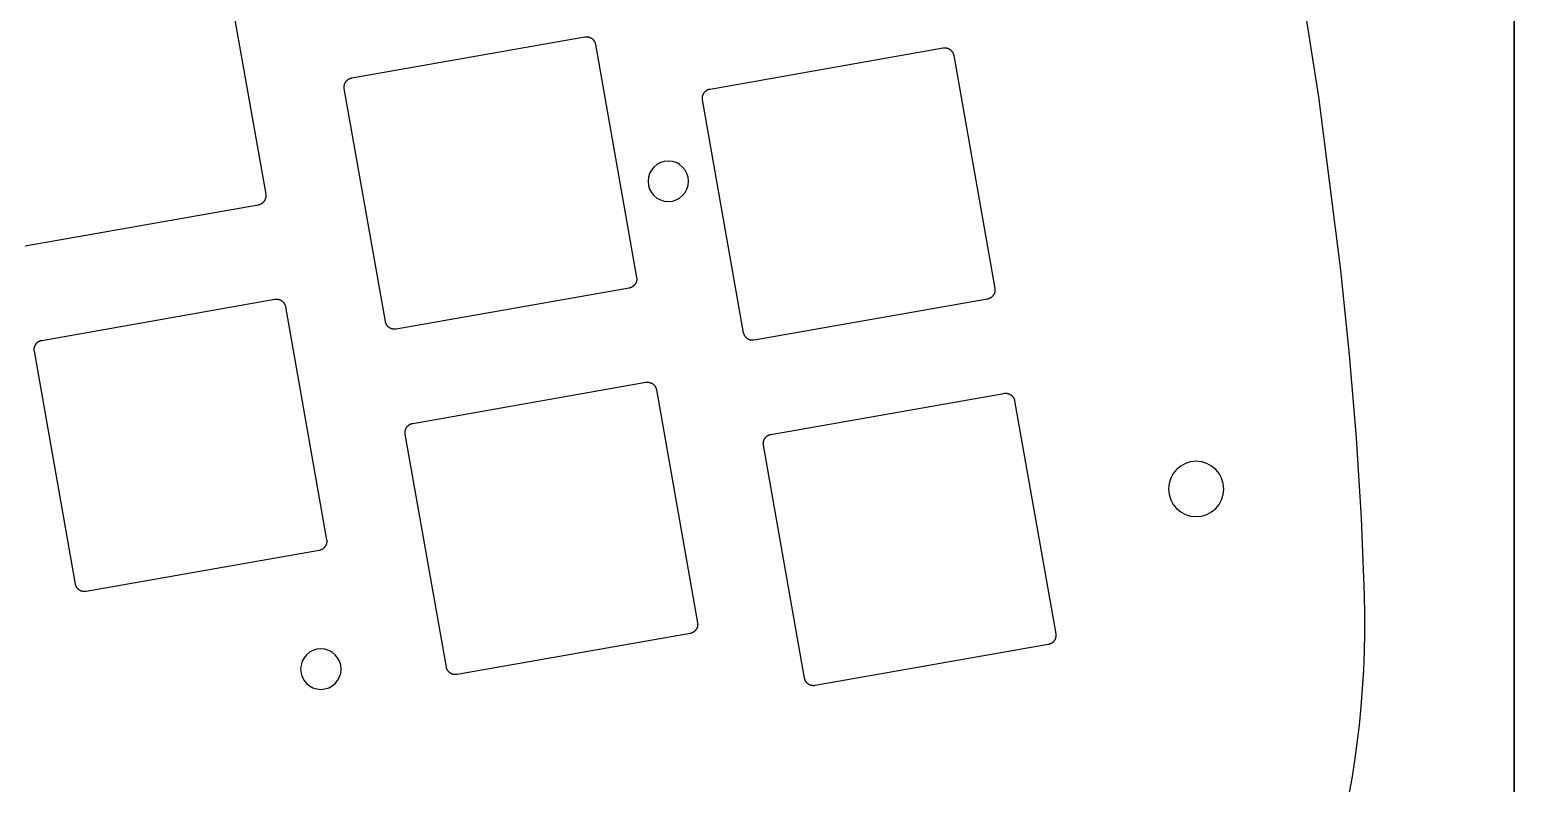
# Model space of a CAD drawing. Extents: x -770 to 754, y -86 to 233.
# Drawn here: x 368.9 to 449.5, y 108 to 149 of the extents above; entities that cross this region are included whole.
import ezdxf

# ---------------------------------------------------------------- set-up
doc = ezdxf.new("R2010")
doc.units = 0
doc.layers.add('2D_ACR_PLOT$CUT2', color=3, linetype='CONTINUOUS')
doc.layers.add('2D_ACR_PLOT$NOPRINT', color=200, linetype='CONTINUOUS')

msp = doc.modelspace()

# ---------------------------------------------------------------- linework, layer by layer
at = {"layer": '2D_ACR_PLOT$CUT2'}
for p, q in [((438.866, 145.316), (437.378, 154.783)), ((379.449, 152.676), (381.681, 140.022)), ((386.354, 146.342), (399.009, 148.573)), ((399.009, 148.573), (399.026, 148.576)), ((399.026, 148.576), (399.043, 148.578)), ((399.043, 148.578), (399.06, 148.579)), ((399.06, 148.579), (399.077, 148.58)), ((399.077, 148.58), (399.094, 148.581)), ((399.094, 148.581), (399.111, 148.58)), ((399.111, 148.58), (399.128, 148.58)), ((399.128, 148.58), (399.145, 148.578)), ((399.145, 148.578), (399.162, 148.576)), ((399.162, 148.576), (399.179, 148.574)), ((399.179, 148.574), (399.196, 148.571)), ((399.196, 148.571), (399.213, 148.567)), ((399.213, 148.567), (399.229, 148.563)), ((399.229, 148.563), (399.245, 148.558)), ((399.245, 148.558), (399.262, 148.552)), ((399.262, 148.552), (399.278, 148.546)), ((399.278, 148.546), (399.293, 148.54)), ((399.293, 148.54), (399.309, 148.533)), ((399.309, 148.533), (399.324, 148.525)), ((399.324, 148.525), (399.339, 148.517)), ((399.339, 148.517), (399.354, 148.509)), ((399.354, 148.509), (399.369, 148.5)), ((399.369, 148.5), (399.383, 148.49)), ((399.383, 148.49), (399.397, 148.48)), ((399.397, 148.48), (399.41, 148.47)), ((399.41, 148.47), (399.423, 148.459)), ((399.423, 148.459), (399.436, 148.447)), ((399.436, 148.447), (399.448, 148.436)), ((399.448, 148.436), (399.46, 148.423)), ((399.46, 148.423), (399.472, 148.411)), ((399.472, 148.411), (399.483, 148.398)), ((399.483, 148.398), (399.493, 148.384)), ((399.493, 148.384), (399.503, 148.37)), ((399.503, 148.37), (399.513, 148.356)), ((399.513, 148.356), (399.522, 148.342)), ((399.522, 148.342), (399.531, 148.327)), ((399.531, 148.327), (399.539, 148.312)), ((399.539, 148.312), (399.547, 148.297)), ((399.547, 148.297), (399.554, 148.282)), ((399.554, 148.282), (399.56, 148.266)), ((399.56, 148.266), (399.566, 148.25)), ((399.566, 148.25), (399.572, 148.234)), ((399.572, 148.234), (399.577, 148.217)), ((399.577, 148.217), (399.581, 148.201)), ((399.581, 148.201), (399.585, 148.184)), ((399.585, 148.184), (399.588, 148.167)), ((399.588, 148.167), (401.82, 135.513)), ((405.804, 145.741), (418.459, 147.973)), ((418.459, 147.973), (418.476, 147.975)), ((418.476, 147.975), (418.493, 147.977)), ((418.493, 147.977), (418.51, 147.979)), ((418.51, 147.979), (418.527, 147.98)), ((418.527, 147.98), (418.544, 147.98)), ((418.544, 147.98), (418.561, 147.98)), ((418.561, 147.98), (418.578, 147.979)), ((418.578, 147.979), (418.595, 147.978)), ((418.595, 147.978), (418.612, 147.976)), ((418.612, 147.976), (418.629, 147.973)), ((418.629, 147.973), (418.646, 147.97)), ((418.646, 147.97), (418.662, 147.966)), ((418.662, 147.966), (418.679, 147.962)), ((418.679, 147.962), (418.695, 147.957)), ((418.695, 147.957), (418.711, 147.952)), ((418.711, 147.952), (418.727, 147.946)), ((418.727, 147.946), (418.743, 147.94)), ((418.743, 147.94), (418.759, 147.932)), ((418.759, 147.932), (418.774, 147.925)), ((418.774, 147.925), (418.789, 147.917)), ((418.789, 147.917), (418.804, 147.908)), ((418.804, 147.908), (418.818, 147.899)), ((418.818, 147.899), (418.833, 147.89)), ((418.833, 147.89), (418.846, 147.88)), ((418.846, 147.88), (418.86, 147.869)), ((418.86, 147.869), (418.873, 147.858)), ((418.873, 147.858), (418.886, 147.847)), ((418.886, 147.847), (418.898, 147.835)), ((418.898, 147.835), (418.91, 147.823)), ((418.91, 147.823), (418.921, 147.81)), ((418.921, 147.81), (418.932, 147.797)), ((418.932, 147.797), (418.943, 147.784)), ((418.943, 147.784), (418.953, 147.77)), ((418.953, 147.77), (418.963, 147.756)), ((418.963, 147.756), (418.972, 147.742)), ((418.972, 147.742), (418.981, 147.727)), ((418.981, 147.727), (418.989, 147.712)), ((418.989, 147.712), (418.996, 147.697)), ((418.996, 147.697), (419.004, 147.681)), ((419.004, 147.681), (419.01, 147.665)), ((419.01, 147.665), (419.016, 147.649)), ((419.016, 147.649), (419.022, 147.633)), ((419.022, 147.633), (419.027, 147.617)), ((419.027, 147.617), (419.031, 147.6)), ((419.031, 147.6), (419.035, 147.584)), ((419.035, 147.584), (419.038, 147.567)), ((419.038, 147.567), (421.27, 134.912)), ((385.944, 145.898), (385.946, 145.915)), ((385.946, 145.915), (385.948, 145.932)), ((385.948, 145.932), (385.951, 145.949)), ((385.951, 145.949), (385.955, 145.966)), ((385.955, 145.966), (385.959, 145.982)), ((385.959, 145.982), (385.964, 145.999)), ((385.964, 145.999), (385.969, 146.015)), ((385.969, 146.015), (385.975, 146.031)), ((385.975, 146.031), (385.982, 146.047)), ((385.982, 146.047), (385.989, 146.062)), ((385.989, 146.062), (385.996, 146.078)), ((385.996, 146.078), (386.004, 146.093)), ((386.004, 146.093), (386.013, 146.107)), ((386.013, 146.107), (386.022, 146.122)), ((386.022, 146.122), (386.032, 146.136)), ((386.032, 146.136), (386.042, 146.15)), ((386.042, 146.15), (386.052, 146.163)), ((386.052, 146.163), (386.063, 146.176)), ((386.063, 146.176), (386.075, 146.189)), ((386.075, 146.189), (386.086, 146.201)), ((386.086, 146.201), (386.099, 146.213)), ((386.099, 146.213), (386.111, 146.225)), ((386.111, 146.225), (386.124, 146.236)), ((386.124, 146.236), (386.138, 146.246)), ((386.138, 146.246), (386.151, 146.257)), ((386.151, 146.257), (386.165, 146.266)), ((386.165, 146.266), (386.18, 146.275)), ((386.18, 146.275), (386.195, 146.284)), ((386.195, 146.284), (386.21, 146.292)), ((386.21, 146.292), (386.225, 146.3)), ((386.225, 146.3), (386.24, 146.307)), ((386.24, 146.307), (386.256, 146.314)), ((386.256, 146.314), (386.272, 146.32)), ((386.272, 146.32), (386.288, 146.325)), ((386.288, 146.325), (386.304, 146.33)), ((386.304, 146.33), (386.321, 146.335)), ((386.321, 146.335), (386.338, 146.338)), ((386.338, 146.338), (386.354, 146.342)), ((385.941, 145.864), (385.942, 145.881)), ((385.941, 145.847), (385.941, 145.864)), ((385.942, 145.83), (385.941, 145.847)), ((385.942, 145.881), (385.944, 145.898)), ((385.943, 145.813), (385.942, 145.83)), ((385.944, 145.796), (385.943, 145.813)), ((385.946, 145.779), (385.944, 145.796)), ((385.949, 145.762), (385.946, 145.779)), ((388.18, 133.108), (385.949, 145.762)), ((405.391, 145.264), (405.392, 145.281)), ((405.391, 145.247), (405.391, 145.264)), ((405.391, 145.23), (405.391, 145.247)), ((405.392, 145.213), (405.391, 145.23)), ((405.392, 145.281), (405.393, 145.298)), ((405.394, 145.196), (405.392, 145.213)), ((405.393, 145.298), (405.395, 145.315)), ((405.396, 145.179), (405.394, 145.196)), ((405.395, 145.315), (405.398, 145.332)), ((405.399, 145.162), (405.396, 145.179)), ((405.398, 145.332), (405.401, 145.349)), ((407.63, 132.507), (405.399, 145.162)), ((405.401, 145.349), (405.405, 145.365)), ((405.405, 145.365), (405.409, 145.382)), ((405.409, 145.382), (405.414, 145.398)), ((405.414, 145.398), (405.419, 145.414)), ((405.419, 145.414), (405.425, 145.43)), ((405.425, 145.43), (405.432, 145.446)), ((405.432, 145.446), (405.439, 145.462)), ((405.439, 145.462), (405.446, 145.477)), ((405.446, 145.477), (405.454, 145.492)), ((405.454, 145.492), (405.463, 145.507)), ((405.463, 145.507), (405.472, 145.521)), ((405.472, 145.521), (405.481, 145.536)), ((405.481, 145.536), (405.491, 145.549)), ((405.491, 145.549), (405.502, 145.563)), ((405.502, 145.563), (405.513, 145.576)), ((405.513, 145.576), (405.524, 145.589)), ((405.524, 145.589), (405.536, 145.601)), ((405.536, 145.601), (405.548, 145.613)), ((405.548, 145.613), (405.561, 145.624)), ((405.561, 145.624), (405.574, 145.635)), ((405.574, 145.635), (405.587, 145.646)), ((405.587, 145.646), (405.601, 145.656)), ((405.601, 145.656), (405.615, 145.666)), ((405.615, 145.666), (405.63, 145.675)), ((405.63, 145.675), (405.644, 145.684)), ((405.644, 145.684), (405.659, 145.692)), ((405.659, 145.692), (405.675, 145.699)), ((405.675, 145.699), (405.69, 145.707)), ((405.69, 145.707), (405.706, 145.713)), ((405.706, 145.713), (405.722, 145.719)), ((405.722, 145.719), (405.738, 145.725)), ((405.738, 145.725), (405.754, 145.73)), ((405.754, 145.73), (405.771, 145.734)), ((405.771, 145.734), (405.787, 145.738)), ((405.787, 145.738), (405.804, 145.741)), ((440.059, 135.904), (438.866, 145.316)), ((381.342, 139.459), (381.325, 139.454)), ((381.358, 139.464), (381.342, 139.459)), ((381.374, 139.47), (381.358, 139.464)), ((381.389, 139.477), (381.374, 139.47)), ((381.405, 139.484), (381.389, 139.477)), ((381.42, 139.492), (381.405, 139.484)), ((381.435, 139.5), (381.42, 139.492)), ((381.45, 139.509), (381.435, 139.5)), ((381.464, 139.518), (381.45, 139.509)), ((381.478, 139.527), (381.464, 139.518)), ((381.492, 139.537), (381.478, 139.527)), ((381.505, 139.548), (381.492, 139.537)), ((381.518, 139.559), (381.505, 139.548)), ((381.531, 139.571), (381.518, 139.559)), ((381.543, 139.583), (381.531, 139.571)), ((381.555, 139.595), (381.543, 139.583)), ((381.567, 139.608), (381.555, 139.595)), ((381.578, 139.621), (381.567, 139.608)), ((381.588, 139.634), (381.578, 139.621)), ((381.598, 139.648), (381.588, 139.634)), ((381.608, 139.662), (381.598, 139.648)), ((381.617, 139.677), (381.608, 139.662)), ((381.625, 139.691), (381.617, 139.677)), ((381.633, 139.706), (381.625, 139.691)), ((381.641, 139.722), (381.633, 139.706)), ((381.648, 139.737), (381.641, 139.722)), ((381.654, 139.753), (381.648, 139.737)), ((381.66, 139.769), (381.654, 139.753)), ((381.666, 139.785), (381.66, 139.769)), ((381.67, 139.802), (381.666, 139.785)), ((381.675, 139.818), (381.67, 139.802)), ((381.678, 139.835), (381.675, 139.818)), ((381.682, 139.852), (381.678, 139.835)), ((381.681, 140.022), (381.684, 140.005)), ((381.684, 139.869), (381.682, 139.852)), ((381.684, 140.005), (381.686, 139.988)), ((381.686, 139.885), (381.684, 139.869)), ((381.686, 139.988), (381.687, 139.971)), ((381.687, 139.903), (381.686, 139.885)), ((381.687, 139.971), (381.688, 139.954)), ((381.688, 139.92), (381.687, 139.903)), ((381.688, 139.954), (381.688, 139.937)), ((381.688, 139.937), (381.688, 139.92)), ((381.275, 139.442), (368.62, 137.211)), ((381.292, 139.446), (381.275, 139.442)), ((381.309, 139.449), (381.292, 139.446)), ((381.325, 139.454), (381.309, 139.449)), ((401.82, 135.513), (401.822, 135.496)), ((401.822, 135.496), (401.825, 135.479)), ((401.825, 135.479), (401.826, 135.462)), ((401.826, 135.462), (401.827, 135.445)), ((401.827, 135.445), (401.827, 135.428)), ((401.827, 135.428), (401.827, 135.411)), ((440.528, 131.297), (440.059, 135.904)), ((401.414, 134.933), (388.759, 132.702)), ((401.431, 134.937), (401.414, 134.933)), ((401.448, 134.94), (401.431, 134.937)), ((401.464, 134.945), (401.448, 134.94)), ((401.48, 134.95), (401.464, 134.945)), ((401.497, 134.955), (401.48, 134.95)), ((401.513, 134.961), (401.497, 134.955)), ((401.528, 134.968), (401.513, 134.961)), ((401.544, 134.975), (401.528, 134.968)), ((401.559, 134.983), (401.544, 134.975)), ((401.574, 134.991), (401.559, 134.983)), ((401.589, 135), (401.574, 134.991)), ((401.603, 135.009), (401.589, 135)), ((401.617, 135.018), (401.603, 135.009)), ((401.631, 135.029), (401.617, 135.018)), ((401.644, 135.039), (401.631, 135.029)), ((401.657, 135.05), (401.644, 135.039)), ((401.67, 135.062), (401.657, 135.05)), ((401.682, 135.074), (401.67, 135.062)), ((401.694, 135.086), (401.682, 135.074)), ((401.705, 135.099), (401.694, 135.086)), ((401.716, 135.112), (401.705, 135.099)), ((401.727, 135.125), (401.716, 135.112)), ((401.737, 135.139), (401.727, 135.125)), ((401.747, 135.153), (401.737, 135.139)), ((401.756, 135.168), (401.747, 135.153)), ((401.764, 135.182), (401.756, 135.168)), ((401.772, 135.197), (401.764, 135.182)), ((401.78, 135.213), (401.772, 135.197)), ((401.787, 135.228), (401.78, 135.213)), ((401.793, 135.244), (401.787, 135.228)), ((401.799, 135.26), (401.793, 135.244)), ((401.805, 135.276), (401.799, 135.26)), ((401.809, 135.293), (401.805, 135.276)), ((401.814, 135.309), (401.809, 135.293)), ((401.817, 135.326), (401.814, 135.309)), ((401.82, 135.343), (401.817, 135.326)), ((401.823, 135.36), (401.82, 135.343)), ((401.825, 135.377), (401.823, 135.36)), ((401.826, 135.394), (401.825, 135.377)), ((401.827, 135.411), (401.826, 135.394)), ((421.236, 134.628), (421.229, 134.612)), ((421.243, 134.644), (421.236, 134.628)), ((421.249, 134.66), (421.243, 134.644)), ((421.254, 134.676), (421.249, 134.66)), ((421.259, 134.692), (421.254, 134.676)), ((421.263, 134.709), (421.259, 134.692)), ((421.267, 134.725), (421.263, 134.709)), ((421.27, 134.742), (421.267, 134.725)), ((421.27, 134.912), (421.272, 134.895)), ((421.273, 134.759), (421.27, 134.742)), ((421.272, 134.895), (421.274, 134.878)), ((421.275, 134.776), (421.273, 134.759)), ((421.274, 134.878), (421.276, 134.861)), ((421.276, 134.793), (421.275, 134.776)), ((421.276, 134.861), (421.277, 134.844)), ((421.277, 134.81), (421.276, 134.793)), ((421.277, 134.844), (421.277, 134.827)), ((421.277, 134.827), (421.277, 134.81)), ((369.523, 132.09), (382.178, 134.321)), ((382.178, 134.321), (382.195, 134.324)), ((382.195, 134.324), (382.212, 134.326)), ((382.212, 134.326), (382.229, 134.328)), ((382.229, 134.328), (382.246, 134.329)), ((382.246, 134.329), (382.263, 134.329)), ((382.263, 134.329), (382.28, 134.329)), ((382.28, 134.329), (382.297, 134.328)), ((382.297, 134.328), (382.314, 134.327)), ((382.314, 134.327), (382.331, 134.325)), ((382.331, 134.325), (382.348, 134.322)), ((382.348, 134.322), (382.365, 134.319)), ((382.365, 134.319), (382.382, 134.315)), ((382.382, 134.315), (382.398, 134.311)), ((382.398, 134.311), (382.415, 134.306)), ((382.415, 134.306), (382.431, 134.301)), ((382.431, 134.301), (382.447, 134.295)), ((382.447, 134.295), (382.463, 134.288)), ((382.463, 134.288), (382.478, 134.281)), ((382.478, 134.281), (382.493, 134.274)), ((382.493, 134.274), (382.508, 134.266)), ((382.508, 134.266), (382.523, 134.257)), ((382.523, 134.257), (382.538, 134.248)), ((382.538, 134.248), (382.552, 134.239)), ((382.552, 134.239), (382.566, 134.228)), ((382.566, 134.228), (382.579, 134.218)), ((382.579, 134.218), (382.592, 134.207)), ((382.592, 134.207), (382.605, 134.196)), ((382.605, 134.196), (382.617, 134.184)), ((382.617, 134.184), (382.629, 134.172)), ((382.629, 134.172), (382.641, 134.159)), ((382.641, 134.159), (382.652, 134.146)), ((382.652, 134.146), (382.662, 134.133)), ((382.662, 134.133), (382.672, 134.119)), ((382.672, 134.119), (382.682, 134.105)), ((382.682, 134.105), (382.691, 134.09)), ((382.691, 134.09), (382.7, 134.076)), ((382.7, 134.076), (382.708, 134.061)), ((382.708, 134.061), (382.716, 134.045)), ((382.716, 134.045), (382.723, 134.03)), ((382.723, 134.03), (382.73, 134.014)), ((382.73, 134.014), (382.736, 133.998)), ((382.736, 133.998), (382.741, 133.982)), ((382.741, 133.982), (382.746, 133.966)), ((382.746, 133.966), (382.75, 133.949)), ((382.75, 133.949), (382.754, 133.933)), ((382.754, 133.933), (382.757, 133.916)), ((382.757, 133.916), (384.989, 121.261)), ((420.864, 134.333), (408.209, 132.102)), ((420.881, 134.336), (420.864, 134.333)), ((420.897, 134.34), (420.881, 134.336)), ((420.914, 134.344), (420.897, 134.34)), ((420.93, 134.349), (420.914, 134.344)), ((420.946, 134.355), (420.93, 134.349)), ((420.962, 134.361), (420.946, 134.355)), ((420.978, 134.368), (420.962, 134.361)), ((420.994, 134.375), (420.978, 134.368)), ((421.009, 134.382), (420.994, 134.375)), ((421.024, 134.39), (421.009, 134.382)), ((421.039, 134.399), (421.024, 134.39)), ((421.053, 134.408), (421.039, 134.399)), ((421.067, 134.418), (421.053, 134.408)), ((421.081, 134.428), (421.067, 134.418)), ((421.094, 134.439), (421.081, 134.428)), ((421.107, 134.45), (421.094, 134.439)), ((421.12, 134.461), (421.107, 134.45)), ((421.132, 134.473), (421.12, 134.461)), ((421.144, 134.485), (421.132, 134.473)), ((421.155, 134.498), (421.144, 134.485)), ((421.166, 134.511), (421.155, 134.498)), ((421.177, 134.525), (421.166, 134.511)), ((421.187, 134.539), (421.177, 134.525)), ((421.196, 134.553), (421.187, 134.539)), ((421.205, 134.567), (421.196, 134.553)), ((421.214, 134.582), (421.205, 134.567)), ((421.222, 134.597), (421.214, 134.582)), ((421.229, 134.612), (421.222, 134.597)), ((388.183, 133.091), (388.18, 133.108)), ((388.187, 133.074), (388.183, 133.091)), ((388.192, 133.058), (388.187, 133.074)), ((388.197, 133.041), (388.192, 133.058)), ((388.202, 133.025), (388.197, 133.041)), ((388.208, 133.009), (388.202, 133.025)), ((388.215, 132.994), (388.208, 133.009)), ((388.222, 132.978), (388.215, 132.994)), ((388.23, 132.963), (388.222, 132.978)), ((388.238, 132.948), (388.23, 132.963)), ((388.246, 132.933), (388.238, 132.948)), ((388.256, 132.919), (388.246, 132.933)), ((388.265, 132.905), (388.256, 132.919)), ((388.275, 132.891), (388.265, 132.905)), ((388.286, 132.877), (388.275, 132.891)), ((388.297, 132.864), (388.286, 132.877)), ((388.308, 132.852), (388.297, 132.864)), ((388.32, 132.84), (388.308, 132.852)), ((388.333, 132.828), (388.32, 132.84)), ((388.345, 132.816), (388.333, 132.828)), ((388.359, 132.805), (388.345, 132.816)), ((388.372, 132.795), (388.359, 132.805)), ((388.386, 132.785), (388.372, 132.795)), ((388.4, 132.775), (388.386, 132.785)), ((388.414, 132.766), (388.4, 132.775)), ((388.429, 132.758), (388.414, 132.766)), ((388.444, 132.75), (388.429, 132.758)), ((388.46, 132.742), (388.444, 132.75)), ((388.475, 132.735), (388.46, 132.742)), ((388.491, 132.729), (388.475, 132.735)), ((388.507, 132.723), (388.491, 132.729)), ((388.523, 132.717), (388.507, 132.723)), ((388.54, 132.712), (388.523, 132.717)), ((388.556, 132.708), (388.54, 132.712)), ((388.573, 132.705), (388.556, 132.708)), ((388.59, 132.701), (388.573, 132.705)), ((388.606, 132.699), (388.59, 132.701)), ((388.623, 132.697), (388.606, 132.699)), ((388.64, 132.695), (388.623, 132.697)), ((388.657, 132.695), (388.64, 132.695)), ((388.674, 132.694), (388.657, 132.695)), ((388.692, 132.695), (388.674, 132.694)), ((388.709, 132.696), (388.692, 132.695)), ((388.726, 132.697), (388.709, 132.696)), ((388.743, 132.699), (388.726, 132.697)), ((388.759, 132.702), (388.743, 132.699)), ((407.633, 132.49), (407.63, 132.507)), ((407.637, 132.474), (407.633, 132.49)), ((407.641, 132.457), (407.637, 132.474)), ((407.646, 132.441), (407.641, 132.457)), ((407.652, 132.425), (407.646, 132.441)), ((407.658, 132.409), (407.652, 132.425)), ((407.665, 132.393), (407.658, 132.409)), ((407.672, 132.378), (407.665, 132.393)), ((407.679, 132.362), (407.672, 132.378)), ((407.687, 132.347), (407.679, 132.362)), ((407.696, 132.333), (407.687, 132.347)), ((407.705, 132.318), (407.696, 132.333)), ((407.715, 132.304), (407.705, 132.318)), ((407.725, 132.29), (407.715, 132.304)), ((407.736, 132.277), (407.725, 132.29)), ((407.747, 132.264), (407.736, 132.277)), ((407.758, 132.251), (407.747, 132.264)), ((407.77, 132.239), (407.758, 132.251)), ((407.782, 132.227), (407.77, 132.239)), ((407.795, 132.216), (407.782, 132.227)), ((407.808, 132.205), (407.795, 132.216)), ((407.822, 132.194), (407.808, 132.205)), ((369.11, 131.596), (369.111, 131.613)), ((369.111, 131.579), (369.11, 131.596)), ((369.111, 131.63), (369.113, 131.647)), ((369.111, 131.613), (369.111, 131.63)), ((369.112, 131.562), (369.111, 131.579)), ((369.113, 131.545), (369.112, 131.562)), ((369.113, 131.647), (369.115, 131.664)), ((369.115, 131.528), (369.113, 131.545)), ((369.115, 131.664), (369.117, 131.681)), ((369.118, 131.511), (369.115, 131.528)), ((369.117, 131.681), (369.12, 131.697)), ((371.349, 118.856), (369.118, 131.511)), ((369.12, 131.697), (369.124, 131.714)), ((369.124, 131.714), (369.128, 131.731)), ((369.128, 131.731), (369.133, 131.747)), ((369.133, 131.747), (369.139, 131.763)), ((369.139, 131.763), (369.144, 131.779)), ((369.144, 131.779), (369.151, 131.795)), ((369.151, 131.795), (369.158, 131.811)), ((369.158, 131.811), (369.165, 131.826)), ((369.165, 131.826), (369.174, 131.841)), ((369.174, 131.841), (369.182, 131.856)), ((369.182, 131.856), (369.191, 131.87)), ((369.191, 131.87), (369.201, 131.884)), ((369.201, 131.884), (369.211, 131.898)), ((369.211, 131.898), (369.221, 131.912)), ((369.221, 131.912), (369.232, 131.925)), ((369.232, 131.925), (369.244, 131.937)), ((369.244, 131.937), (369.255, 131.95)), ((369.255, 131.95), (369.268, 131.962)), ((369.268, 131.962), (369.28, 131.973)), ((369.28, 131.973), (369.293, 131.984)), ((369.293, 131.984), (369.307, 131.995)), ((369.307, 131.995), (369.32, 132.005)), ((369.32, 132.005), (369.334, 132.015)), ((369.334, 132.015), (369.349, 132.024)), ((369.349, 132.024), (369.364, 132.032)), ((369.364, 132.032), (369.379, 132.041)), ((369.379, 132.041), (369.394, 132.048)), ((369.394, 132.048), (369.409, 132.055)), ((369.409, 132.055), (369.425, 132.062)), ((369.425, 132.062), (369.441, 132.068)), ((369.441, 132.068), (369.457, 132.074)), ((369.457, 132.074), (369.474, 132.078)), ((369.474, 132.078), (369.49, 132.083)), ((369.49, 132.083), (369.507, 132.087)), ((369.507, 132.087), (369.523, 132.09)), ((407.836, 132.184), (407.822, 132.194)), ((407.85, 132.175), (407.836, 132.184)), ((407.864, 132.166), (407.85, 132.175)), ((407.879, 132.157), (407.864, 132.166)), ((407.894, 132.149), (407.879, 132.157)), ((407.909, 132.142), (407.894, 132.149)), ((407.925, 132.135), (407.909, 132.142)), ((407.941, 132.128), (407.925, 132.135)), ((407.957, 132.122), (407.941, 132.128)), ((407.973, 132.117), (407.957, 132.122)), ((407.989, 132.112), (407.973, 132.117)), ((408.006, 132.108), (407.989, 132.112)), ((408.022, 132.104), (408.006, 132.108)), ((408.039, 132.101), (408.022, 132.104)), ((408.056, 132.098), (408.039, 132.101)), ((408.073, 132.096), (408.056, 132.098)), ((408.09, 132.095), (408.073, 132.096)), ((408.107, 132.094), (408.09, 132.095)), ((408.124, 132.094), (408.107, 132.094)), ((408.141, 132.094), (408.124, 132.094)), ((408.158, 132.095), (408.141, 132.094)), ((408.175, 132.097), (408.158, 132.095)), ((408.192, 132.099), (408.175, 132.097)), ((408.209, 132.102), (408.192, 132.099)), ((440.903, 126.799), (440.528, 131.297)), ((389.662, 127.581), (402.317, 129.812)), ((402.317, 129.812), (402.334, 129.815)), ((402.334, 129.815), (402.351, 129.817)), ((402.351, 129.817), (402.368, 129.819)), ((402.368, 129.819), (402.385, 129.82)), ((402.385, 129.82), (402.402, 129.82)), ((402.402, 129.82), (402.419, 129.82)), ((402.419, 129.82), (402.436, 129.819)), ((402.436, 129.819), (402.453, 129.818)), ((402.453, 129.818), (402.47, 129.816)), ((402.47, 129.816), (402.487, 129.813)), ((402.487, 129.813), (402.504, 129.81)), ((402.504, 129.81), (402.521, 129.806)), ((402.521, 129.806), (402.537, 129.802)), ((402.537, 129.802), (402.553, 129.797)), ((402.553, 129.797), (402.57, 129.792)), ((402.57, 129.792), (402.586, 129.786)), ((402.586, 129.786), (402.601, 129.779)), ((402.601, 129.779), (402.617, 129.772)), ((402.617, 129.772), (402.632, 129.765)), ((402.632, 129.765), (402.647, 129.757)), ((402.647, 129.757), (402.662, 129.748)), ((402.662, 129.748), (402.677, 129.739)), ((402.677, 129.739), (402.691, 129.73)), ((402.691, 129.73), (402.705, 129.72)), ((402.705, 129.72), (402.718, 129.709)), ((402.718, 129.709), (402.731, 129.698)), ((402.731, 129.698), (402.744, 129.687)), ((402.744, 129.687), (402.756, 129.675)), ((402.756, 129.675), (402.768, 129.663)), ((402.768, 129.663), (402.78, 129.65)), ((402.78, 129.65), (402.791, 129.637)), ((402.791, 129.637), (402.801, 129.624)), ((402.801, 129.624), (402.811, 129.61)), ((402.811, 129.61), (402.821, 129.596)), ((402.821, 129.596), (402.83, 129.581)), ((402.83, 129.581), (402.839, 129.567)), ((402.839, 129.567), (402.847, 129.552)), ((402.847, 129.552), (402.855, 129.536)), ((402.855, 129.536), (402.862, 129.521)), ((402.862, 129.521), (402.868, 129.505)), ((402.868, 129.505), (402.874, 129.489)), ((402.874, 129.489), (402.88, 129.473)), ((402.88, 129.473), (402.885, 129.457)), ((402.885, 129.457), (402.889, 129.44)), ((402.889, 129.44), (402.893, 129.424)), ((402.893, 129.424), (402.896, 129.407)), ((402.896, 129.407), (405.128, 116.752)), ((409.112, 126.981), (421.767, 129.212)), ((421.767, 129.212), (421.784, 129.215)), ((421.784, 129.215), (421.801, 129.217)), ((421.801, 129.217), (421.818, 129.218)), ((421.818, 129.218), (421.835, 129.219)), ((421.835, 129.219), (421.852, 129.22)), ((421.852, 129.22), (421.869, 129.219)), ((421.869, 129.219), (421.886, 129.219)), ((421.886, 129.219), (421.903, 129.217)), ((421.903, 129.217), (421.92, 129.215)), ((421.92, 129.215), (421.937, 129.213)), ((421.937, 129.213), (421.954, 129.209)), ((421.954, 129.209), (421.97, 129.206)), ((421.97, 129.206), (421.987, 129.202)), ((421.987, 129.202), (422.003, 129.197)), ((422.003, 129.197), (422.019, 129.191)), ((422.019, 129.191), (422.035, 129.185)), ((422.035, 129.185), (422.051, 129.179)), ((422.051, 129.179), (422.067, 129.172)), ((422.067, 129.172), (422.082, 129.164)), ((422.082, 129.164), (422.097, 129.156)), ((422.097, 129.156), (422.112, 129.148)), ((422.112, 129.148), (422.126, 129.139)), ((422.126, 129.139), (422.141, 129.129)), ((422.141, 129.129), (422.154, 129.119)), ((422.154, 129.119), (422.168, 129.109)), ((422.168, 129.109), (422.181, 129.098)), ((422.181, 129.098), (422.194, 129.086)), ((422.194, 129.086), (422.206, 129.074)), ((422.206, 129.074), (422.218, 129.062)), ((422.218, 129.062), (422.229, 129.05)), ((422.229, 129.05), (422.24, 129.037)), ((422.24, 129.037), (422.251, 129.023)), ((422.251, 129.023), (422.261, 129.009)), ((422.261, 129.009), (422.271, 128.995)), ((422.271, 128.995), (422.28, 128.981)), ((422.28, 128.981), (422.289, 128.966)), ((422.289, 128.966), (422.297, 128.951)), ((422.297, 128.951), (422.304, 128.936)), ((422.304, 128.936), (422.312, 128.92)), ((422.312, 128.92), (422.318, 128.905)), ((422.318, 128.905), (422.324, 128.889)), ((422.324, 128.889), (422.33, 128.873)), ((422.33, 128.873), (422.335, 128.856)), ((422.335, 128.856), (422.339, 128.84)), ((422.339, 128.84), (422.343, 128.823)), ((422.343, 128.823), (422.346, 128.806)), ((422.346, 128.806), (424.578, 116.152)), ((389.33, 127.361), (389.34, 127.375)), ((389.34, 127.375), (389.35, 127.389)), ((389.35, 127.389), (389.36, 127.403)), ((389.36, 127.403), (389.371, 127.416)), ((389.371, 127.416), (389.383, 127.429)), ((389.383, 127.429), (389.394, 127.441)), ((389.394, 127.441), (389.407, 127.453)), ((389.407, 127.453), (389.419, 127.464)), ((389.419, 127.464), (389.432, 127.475)), ((389.432, 127.475), (389.446, 127.486)), ((389.446, 127.486), (389.459, 127.496)), ((389.459, 127.496), (389.473, 127.506)), ((389.473, 127.506), (389.488, 127.515)), ((389.488, 127.515), (389.503, 127.524)), ((389.503, 127.524), (389.517, 127.532)), ((389.517, 127.532), (389.533, 127.539)), ((389.533, 127.539), (389.548, 127.546)), ((389.548, 127.546), (389.564, 127.553)), ((389.564, 127.553), (389.58, 127.559)), ((389.58, 127.559), (389.596, 127.565)), ((389.596, 127.565), (389.612, 127.57)), ((389.612, 127.57), (389.629, 127.574)), ((389.629, 127.574), (389.646, 127.578)), ((389.646, 127.578), (389.662, 127.581)), ((389.249, 127.104), (389.25, 127.121)), ((389.249, 127.087), (389.249, 127.104)), ((389.25, 127.07), (389.249, 127.087)), ((389.25, 127.121), (389.252, 127.138)), ((389.251, 127.053), (389.25, 127.07)), ((389.252, 127.036), (389.251, 127.053)), ((389.252, 127.138), (389.254, 127.155)), ((389.254, 127.019), (389.252, 127.036)), ((389.254, 127.155), (389.256, 127.172)), ((389.257, 127.002), (389.254, 127.019)), ((389.256, 127.172), (389.259, 127.189)), ((391.488, 114.347), (389.257, 127.002)), ((389.259, 127.189), (389.263, 127.205)), ((389.263, 127.205), (389.267, 127.222)), ((389.267, 127.222), (389.272, 127.238)), ((389.272, 127.238), (389.277, 127.254)), ((389.277, 127.254), (389.283, 127.27)), ((389.283, 127.27), (389.29, 127.286)), ((389.29, 127.286), (389.297, 127.302)), ((389.297, 127.302), (389.304, 127.317)), ((389.304, 127.317), (389.312, 127.332)), ((389.312, 127.332), (389.321, 127.347)), ((389.321, 127.347), (389.33, 127.361)), ((408.703, 126.554), (408.706, 126.571)), ((408.706, 126.571), (408.709, 126.588)), ((408.709, 126.588), (408.713, 126.605)), ((408.713, 126.605), (408.717, 126.621)), ((408.717, 126.621), (408.722, 126.638)), ((408.722, 126.638), (408.727, 126.654)), ((408.727, 126.654), (408.733, 126.67)), ((408.733, 126.67), (408.74, 126.686)), ((408.74, 126.686), (408.747, 126.701)), ((408.747, 126.701), (408.754, 126.717)), ((408.754, 126.717), (408.762, 126.732)), ((408.762, 126.732), (408.771, 126.746)), ((408.771, 126.746), (408.78, 126.761)), ((408.78, 126.761), (408.789, 126.775)), ((408.789, 126.775), (408.799, 126.789)), ((408.799, 126.789), (408.81, 126.802)), ((408.81, 126.802), (408.821, 126.815)), ((408.821, 126.815), (408.832, 126.828)), ((408.832, 126.828), (408.844, 126.84)), ((408.844, 126.84), (408.856, 126.852)), ((408.856, 126.852), (408.869, 126.864)), ((408.869, 126.864), (408.882, 126.875)), ((408.882, 126.875), (408.895, 126.885)), ((408.895, 126.885), (408.909, 126.896)), ((408.909, 126.896), (408.923, 126.905)), ((408.923, 126.905), (408.938, 126.914)), ((408.938, 126.914), (408.952, 126.923)), ((408.952, 126.923), (408.967, 126.931)), ((408.967, 126.931), (408.983, 126.939)), ((408.983, 126.939), (408.998, 126.946)), ((408.998, 126.946), (409.014, 126.953)), ((409.014, 126.953), (409.03, 126.959)), ((409.03, 126.959), (409.046, 126.964)), ((409.046, 126.964), (409.062, 126.969)), ((409.062, 126.969), (409.079, 126.974)), ((409.079, 126.974), (409.095, 126.977)), ((409.095, 126.977), (409.112, 126.981)), ((441.176, 122.441), (440.903, 126.799)), ((408.699, 126.503), (408.7, 126.52)), ((408.699, 126.486), (408.699, 126.503)), ((408.699, 126.469), (408.699, 126.486)), ((408.7, 126.452), (408.699, 126.469)), ((408.7, 126.52), (408.701, 126.537)), ((408.702, 126.435), (408.7, 126.452)), ((408.701, 126.537), (408.703, 126.554)), ((408.704, 126.418), (408.702, 126.435)), ((408.707, 126.401), (408.704, 126.418)), ((410.938, 113.747), (408.707, 126.401)), ((441.342, 118.255), (441.176, 122.441)), ((384.925, 120.916), (384.916, 120.902)), ((384.933, 120.931), (384.925, 120.916)), ((384.941, 120.946), (384.933, 120.931)), ((384.949, 120.961), (384.941, 120.946)), ((384.956, 120.977), (384.949, 120.961)), ((384.962, 120.992), (384.956, 120.977)), ((384.968, 121.009), (384.962, 120.992)), ((384.974, 121.025), (384.968, 121.009)), ((384.978, 121.041), (384.974, 121.025)), ((384.983, 121.058), (384.978, 121.041)), ((384.986, 121.074), (384.983, 121.058)), ((384.99, 121.091), (384.986, 121.074)), ((384.989, 121.261), (384.992, 121.244)), ((384.992, 121.108), (384.99, 121.091)), ((384.992, 121.244), (384.994, 121.227)), ((384.994, 121.125), (384.992, 121.108)), ((384.994, 121.227), (384.995, 121.21)), ((384.995, 121.142), (384.994, 121.125)), ((384.995, 121.21), (384.996, 121.193)), ((384.996, 121.159), (384.995, 121.142)), ((384.996, 121.193), (384.996, 121.176)), ((384.996, 121.176), (384.996, 121.159)), ((384.583, 120.682), (371.929, 118.45)), ((384.6, 120.685), (384.583, 120.682)), ((384.617, 120.689), (384.6, 120.685)), ((384.633, 120.693), (384.617, 120.689)), ((384.65, 120.698), (384.633, 120.693)), ((384.666, 120.704), (384.65, 120.698)), ((384.682, 120.71), (384.666, 120.704)), ((384.697, 120.716), (384.682, 120.71)), ((384.713, 120.723), (384.697, 120.716)), ((384.728, 120.731), (384.713, 120.723)), ((384.743, 120.739), (384.728, 120.731)), ((384.758, 120.748), (384.743, 120.739)), ((384.772, 120.757), (384.758, 120.748)), ((384.786, 120.767), (384.772, 120.757)), ((384.8, 120.777), (384.786, 120.767)), ((384.813, 120.788), (384.8, 120.777)), ((384.826, 120.799), (384.813, 120.788)), ((384.839, 120.81), (384.826, 120.799)), ((384.851, 120.822), (384.839, 120.81)), ((384.863, 120.834), (384.851, 120.822)), ((384.875, 120.847), (384.863, 120.834)), ((384.886, 120.86), (384.875, 120.847)), ((384.896, 120.874), (384.886, 120.86)), ((384.906, 120.887), (384.896, 120.874)), ((384.916, 120.902), (384.906, 120.887)), ((371.353, 118.839), (371.349, 118.856)), ((371.356, 118.823), (371.353, 118.839)), ((371.361, 118.806), (371.356, 118.823)), ((371.366, 118.79), (371.361, 118.806)), ((371.371, 118.774), (371.366, 118.79)), ((371.377, 118.758), (371.371, 118.774)), ((371.384, 118.742), (371.377, 118.758)), ((371.391, 118.726), (371.384, 118.742)), ((371.399, 118.711), (371.391, 118.726)), ((371.407, 118.696), (371.399, 118.711)), ((371.415, 118.681), (371.407, 118.696)), ((371.425, 118.667), (371.415, 118.681)), ((371.434, 118.653), (371.425, 118.667)), ((371.444, 118.639), (371.434, 118.653)), ((371.455, 118.626), (371.444, 118.639)), ((371.466, 118.613), (371.455, 118.626)), ((371.478, 118.6), (371.466, 118.613)), ((371.489, 118.588), (371.478, 118.6)), ((371.502, 118.576), (371.489, 118.588)), ((371.515, 118.565), (371.502, 118.576)), ((371.528, 118.554), (371.515, 118.565)), ((371.541, 118.543), (371.528, 118.554)), ((371.555, 118.533), (371.541, 118.543)), ((371.569, 118.524), (371.555, 118.533)), ((371.584, 118.515), (371.569, 118.524)), ((371.598, 118.506), (371.584, 118.515)), ((371.613, 118.498), (371.598, 118.506)), ((371.629, 118.49), (371.613, 118.498)), ((371.644, 118.483), (371.629, 118.49)), ((371.66, 118.477), (371.644, 118.483)), ((371.676, 118.471), (371.66, 118.477)), ((371.692, 118.466), (371.676, 118.471)), ((371.709, 118.461), (371.692, 118.466)), ((371.725, 118.457), (371.709, 118.461)), ((371.742, 118.453), (371.725, 118.457)), ((371.759, 118.45), (371.742, 118.453)), ((371.775, 118.447), (371.759, 118.45)), ((371.792, 118.445), (371.775, 118.447)), ((371.809, 118.444), (371.792, 118.445)), ((371.827, 118.443), (371.809, 118.444)), ((371.844, 118.443), (371.827, 118.443)), ((371.861, 118.443), (371.844, 118.443)), ((371.878, 118.444), (371.861, 118.443)), ((371.895, 118.446), (371.878, 118.444)), ((371.912, 118.448), (371.895, 118.446)), ((371.929, 118.45), (371.912, 118.448)), ((441.359, 117.226), (441.342, 118.255)), ((441.358, 116.204), (441.359, 117.226)), ((404.722, 116.173), (392.067, 113.941)), ((404.739, 116.176), (404.722, 116.173)), ((404.756, 116.18), (404.739, 116.176)), ((404.772, 116.184), (404.756, 116.18)), ((404.788, 116.189), (404.772, 116.184)), ((404.805, 116.195), (404.788, 116.189)), ((404.821, 116.201), (404.805, 116.195)), ((404.836, 116.207), (404.821, 116.201)), ((404.852, 116.215), (404.836, 116.207)), ((404.867, 116.222), (404.852, 116.215)), ((404.882, 116.23), (404.867, 116.222)), ((404.897, 116.239), (404.882, 116.23)), ((404.911, 116.248), (404.897, 116.239)), ((404.925, 116.258), (404.911, 116.248)), ((404.939, 116.268), (404.925, 116.258)), ((404.952, 116.279), (404.939, 116.268)), ((404.965, 116.29), (404.952, 116.279)), ((404.978, 116.301), (404.965, 116.29)), ((404.99, 116.313), (404.978, 116.301)), ((405.002, 116.325), (404.99, 116.313)), ((405.013, 116.338), (405.002, 116.325)), ((405.024, 116.351), (405.013, 116.338)), ((405.035, 116.365), (405.024, 116.351)), ((405.045, 116.378), (405.035, 116.365)), ((405.055, 116.393), (405.045, 116.378)), ((405.064, 116.407), (405.055, 116.393)), ((405.072, 116.422), (405.064, 116.407)), ((405.08, 116.437), (405.072, 116.422)), ((405.088, 116.452), (405.08, 116.437)), ((405.095, 116.468), (405.088, 116.452)), ((405.101, 116.484), (405.095, 116.468)), ((405.107, 116.5), (405.101, 116.484)), ((405.113, 116.516), (405.107, 116.5)), ((405.117, 116.532), (405.113, 116.516)), ((405.122, 116.549), (405.117, 116.532)), ((405.125, 116.565), (405.122, 116.549)), ((405.128, 116.582), (405.125, 116.565)), ((405.128, 116.752), (405.13, 116.735)), ((405.131, 116.599), (405.128, 116.582)), ((405.13, 116.735), (405.133, 116.718)), ((405.133, 116.616), (405.131, 116.599)), ((405.133, 116.718), (405.134, 116.701)), ((405.134, 116.633), (405.133, 116.616)), ((405.134, 116.701), (405.135, 116.684)), ((405.135, 116.65), (405.134, 116.633)), ((405.135, 116.684), (405.135, 116.667)), ((405.135, 116.667), (405.135, 116.65)), ((424.578, 116.152), (424.58, 116.135)), ((424.58, 116.135), (424.582, 116.118)), ((424.582, 116.118), (424.584, 116.101)), ((424.584, 116.101), (424.585, 116.084)), ((424.585, 116.084), (424.585, 116.067)), ((441.338, 115.189), (441.358, 116.204)), ((424.172, 115.572), (411.517, 113.341)), ((424.189, 115.576), (424.172, 115.572)), ((424.205, 115.579), (424.189, 115.576)), ((424.222, 115.584), (424.205, 115.579)), ((424.238, 115.589), (424.222, 115.584)), ((424.254, 115.594), (424.238, 115.589)), ((424.27, 115.6), (424.254, 115.594)), ((424.286, 115.607), (424.27, 115.6)), ((424.302, 115.614), (424.286, 115.607)), ((424.317, 115.622), (424.302, 115.614)), ((424.332, 115.63), (424.317, 115.622)), ((424.347, 115.639), (424.332, 115.63)), ((424.361, 115.648), (424.347, 115.639)), ((424.375, 115.657), (424.361, 115.648)), ((424.389, 115.668), (424.375, 115.657)), ((424.402, 115.678), (424.389, 115.668)), ((424.415, 115.689), (424.402, 115.678)), ((424.428, 115.701), (424.415, 115.689)), ((424.44, 115.713), (424.428, 115.701)), ((424.452, 115.725), (424.44, 115.713)), ((424.463, 115.738), (424.452, 115.725)), ((424.474, 115.751), (424.463, 115.738)), ((424.485, 115.764), (424.474, 115.751)), ((424.495, 115.778), (424.485, 115.764)), ((424.504, 115.792), (424.495, 115.778)), ((424.513, 115.807), (424.504, 115.792)), ((424.522, 115.821), (424.513, 115.807)), ((424.53, 115.836), (424.522, 115.821)), ((424.537, 115.852), (424.53, 115.836)), ((424.544, 115.867), (424.537, 115.852)), ((424.551, 115.883), (424.544, 115.867)), ((424.557, 115.899), (424.551, 115.883)), ((424.562, 115.915), (424.557, 115.899)), ((424.567, 115.932), (424.562, 115.915)), ((424.571, 115.948), (424.567, 115.932)), ((424.575, 115.965), (424.571, 115.948)), ((424.578, 115.982), (424.575, 115.965)), ((424.581, 115.999), (424.578, 115.982)), ((424.583, 116.016), (424.581, 115.999)), ((424.584, 116.033), (424.583, 116.016)), ((424.585, 116.05), (424.584, 116.033)), ((424.585, 116.067), (424.585, 116.05)), ((441.298, 114.18), (441.338, 115.189)), ((391.491, 114.33), (391.488, 114.347)), ((391.495, 114.314), (391.491, 114.33)), ((391.5, 114.297), (391.495, 114.314)), ((391.505, 114.281), (391.5, 114.297)), ((391.51, 114.265), (391.505, 114.281)), ((391.516, 114.249), (391.51, 114.265)), ((391.523, 114.233), (391.516, 114.249)), ((391.53, 114.217), (391.523, 114.233)), ((391.538, 114.202), (391.53, 114.217)), ((391.546, 114.187), (391.538, 114.202)), ((391.554, 114.172), (391.546, 114.187)), ((391.564, 114.158), (391.554, 114.172)), ((391.573, 114.144), (391.564, 114.158)), ((391.583, 114.13), (391.573, 114.144)), ((391.594, 114.117), (391.583, 114.13)), ((391.605, 114.104), (391.594, 114.117)), ((391.616, 114.091), (391.605, 114.104)), ((391.628, 114.079), (391.616, 114.091)), ((391.641, 114.067), (391.628, 114.079)), ((391.653, 114.056), (391.641, 114.067)), ((391.667, 114.045), (391.653, 114.056)), ((391.68, 114.034), (391.667, 114.045)), ((391.694, 114.024), (391.68, 114.034)), ((391.708, 114.015), (391.694, 114.024)), ((391.722, 114.006), (391.708, 114.015)), ((391.737, 113.997), (391.722, 114.006)), ((391.752, 113.989), (391.737, 113.997)), ((391.768, 113.982), (391.752, 113.989)), ((391.783, 113.975), (391.768, 113.982)), ((391.799, 113.968), (391.783, 113.975)), ((391.815, 113.962), (391.799, 113.968)), ((391.831, 113.957), (391.815, 113.962)), ((391.848, 113.952), (391.831, 113.957)), ((391.864, 113.948), (391.848, 113.952)), ((391.881, 113.944), (391.864, 113.948)), ((391.898, 113.941), (391.881, 113.944)), ((391.914, 113.938), (391.898, 113.941)), ((391.931, 113.936), (391.914, 113.938)), ((391.948, 113.935), (391.931, 113.936)), ((391.965, 113.934), (391.948, 113.935)), ((391.982, 113.934), (391.965, 113.934)), ((392, 113.934), (391.982, 113.934)), ((392.017, 113.935), (392, 113.934)), ((392.034, 113.937), (392.017, 113.935)), ((392.051, 113.939), (392.034, 113.937)), ((392.067, 113.941), (392.051, 113.939)), ((410.941, 113.73), (410.938, 113.747)), ((410.945, 113.713), (410.941, 113.73)), ((410.949, 113.697), (410.945, 113.713)), ((410.954, 113.68), (410.949, 113.697)), ((410.96, 113.664), (410.954, 113.68)), ((410.966, 113.648), (410.96, 113.664)), ((441.24, 113.179), (441.298, 114.18)), ((410.973, 113.632), (410.966, 113.648)), ((410.98, 113.617), (410.973, 113.632)), ((410.987, 113.602), (410.98, 113.617)), ((410.995, 113.587), (410.987, 113.602)), ((411.004, 113.572), (410.995, 113.587)), ((411.013, 113.558), (411.004, 113.572)), ((411.023, 113.544), (411.013, 113.558)), ((411.033, 113.53), (411.023, 113.544)), ((411.044, 113.516), (411.033, 113.53)), ((411.055, 113.503), (411.044, 113.516)), ((411.066, 113.491), (411.055, 113.503)), ((411.078, 113.479), (411.066, 113.491)), ((411.09, 113.467), (411.078, 113.479)), ((411.103, 113.455), (411.09, 113.467)), ((411.116, 113.444), (411.103, 113.455)), ((411.13, 113.434), (411.116, 113.444)), ((411.144, 113.424), (411.13, 113.434)), ((411.158, 113.414), (411.144, 113.424)), ((411.172, 113.405), (411.158, 113.414)), ((411.187, 113.397), (411.172, 113.405)), ((411.202, 113.389), (411.187, 113.397)), ((411.217, 113.381), (411.202, 113.389)), ((411.233, 113.374), (411.217, 113.381)), ((411.249, 113.368), (411.233, 113.374)), ((411.265, 113.362), (411.249, 113.368)), ((411.281, 113.356), (411.265, 113.362)), ((411.297, 113.351), (411.281, 113.356)), ((411.314, 113.347), (411.297, 113.351)), ((411.33, 113.343), (411.314, 113.347)), ((411.347, 113.34), (411.33, 113.343)), ((411.364, 113.338), (411.347, 113.34)), ((411.381, 113.336), (411.364, 113.338)), ((411.398, 113.334), (411.381, 113.336)), ((411.415, 113.334), (411.398, 113.334)), ((411.432, 113.333), (411.415, 113.334)), ((411.449, 113.334), (411.432, 113.333)), ((411.466, 113.335), (411.449, 113.334)), ((411.483, 113.336), (411.466, 113.335)), ((411.5, 113.338), (411.483, 113.336)), ((411.517, 113.341), (411.5, 113.338)), ((441.162, 112.185), (441.24, 113.179)), ((441.066, 111.199), (441.162, 112.185)), ((440.951, 110.221), (441.066, 111.199)), ((440.817, 109.252), (440.951, 110.221)), ((440.664, 108.29), (440.817, 109.252)), ((440.493, 107.337), (440.664, 108.29))]:
    msp.add_line(p, q, dxfattribs=at)
at = {"layer": '2D_ACR_PLOT$CUT2', "extrusion": (0, 0, -1)}
for centre, radius in [((-403.54, 140.728), 1.1), ((-432.2, 124.02), 1.5), ((-384.675, 114.235), 1.1)]:
    msp.add_circle(centre, radius, dxfattribs=at)
at = {"layer": '2D_ACR_PLOT$NOPRINT'}
for p, q in [((449.475, -86.289), (449.475, 218.511)), ((449.475, 218.511), (449.475, -86.289))]:
    msp.add_line(p, q, dxfattribs=at)

doc.saveas('drawing.dxf')
